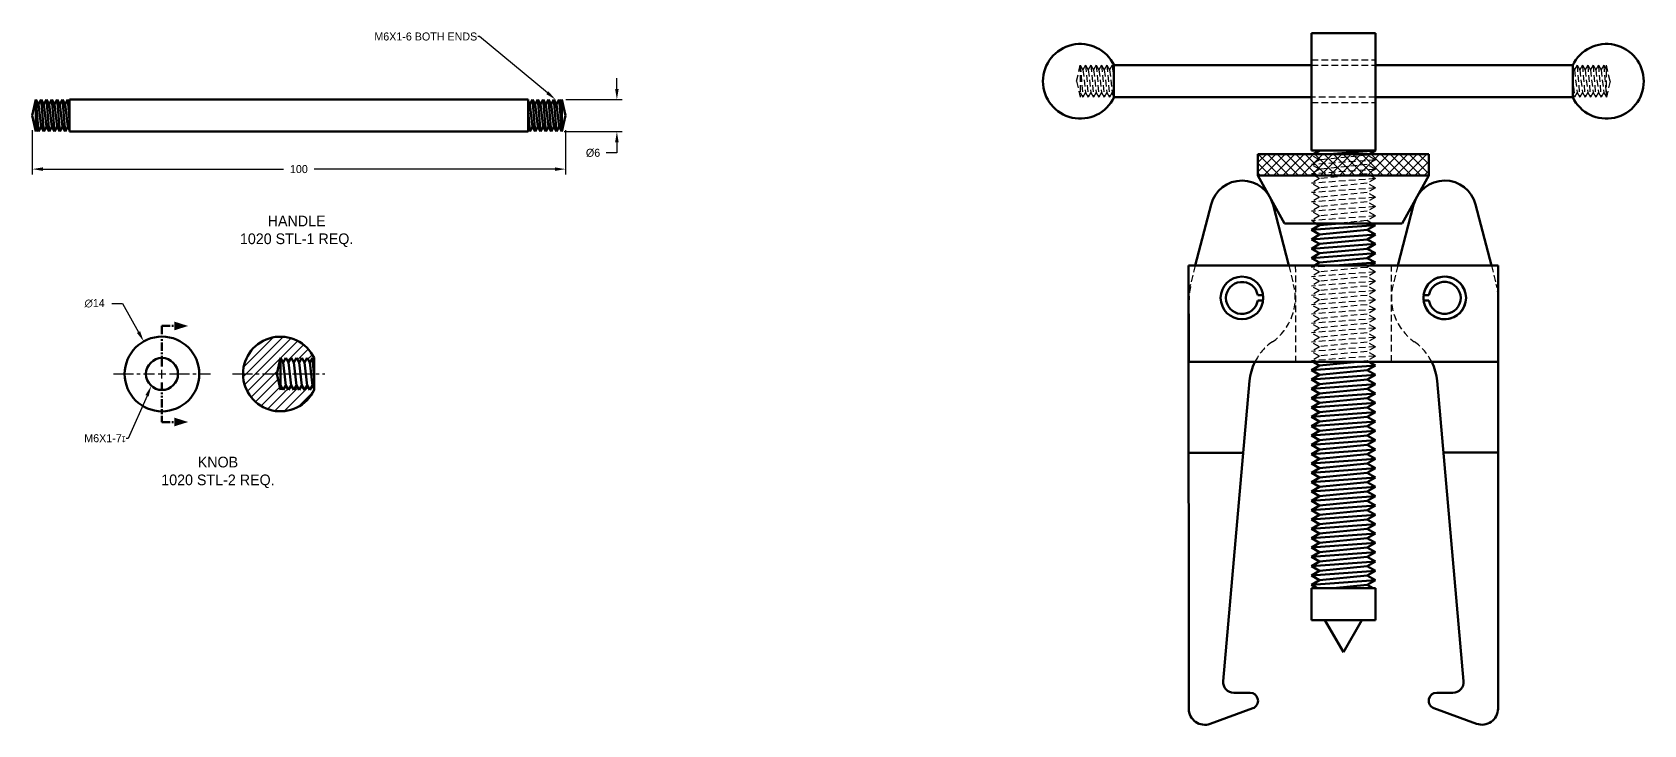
# Model space of a CAD drawing. Header units: millimetres. Extents: x 205 to 741, y -129 to 241.
# Drawn here: x 438.6 to 740.8, y -99.8 to 30 of the extents above; entities that cross this region are included whole.
import ezdxf
from ezdxf import colors
from ezdxf.entities.mleader import LeaderData, LeaderLine
from ezdxf.math import Vec2, Vec3

# ---------------------------------------------------------------- set-up
doc = ezdxf.new("R2010")
doc.units = ezdxf.units.MM
doc.header["$LTSCALE"] = 5
doc.header["$MEASUREMENT"] = 0
doc.header["$PDMODE"] = 35
doc.header["$PDSIZE"] = 0.125
for name, pattern in [('CENTER2', [1.125, 0.75, -0.125, 0.125, -0.125]), ('HIDDEN', [0.375, 0.25, -0.125]), ('HIDDEN2', [0.1875, 0.125, -0.0625]), ('PHANTOM', [2.5, 1.25, -0.25, 0.25, -0.25, 0.25, -0.25])]:
    doc.linetypes.add(name, pattern=pattern)
for name, color, linetype, lineweight in [('CEN', 1, 'CENTER2', 30), ('CONSTRUCTION', 254, 'HIDDEN2', 5), ('CUTTING PLANE', 8, 'PHANTOM', 50), ('DIM', 1, 'Continuous', 30), ('HATCH', 4, 'Continuous', 30), ('OBJ', 5, 'Continuous', 50), ('TEXT', 250, 'Continuous', 30)]:
    doc.layers.add(name, color=color, linetype=linetype, lineweight=lineweight)
doc.layers.add('HID', color=7, linetype='HIDDEN', lineweight=30, true_color=0x00d1d1)
doc.styles.add('Roman', font='stylu.ttf')
doc.dimstyles.get("Standard").update_dxf_attribs({"dimtxt": 1.5, "dimasz": 2, "dimexe": 1, "dimexo": 0.75, "dimgap": 1, "dimtad": 0, "dimtih": 1, "dimtoh": 1, "dimdec": 0, "dimzin": 4, "dimdsep": 46, "dimtxsty": 'Roman', "dimcen": 0, "dimadec": 0, "dimazin": 0, "dimtfac": 1, "dimtdec": 0, "dimtofl": 0, "dimtmove": 0, "dimatfit": 3, "dimfxl": 1, "dimtolj": 1, "dimtzin": 0, "dimarcsym": 0})

# ---------------------------------------------------------------- blocks, each defined once
blk = doc.blocks.new('*D68')
at = {"layer": 'DEFPOINTS', "color": 0, "transparency": 16777216}
for p in [(438.65, 12.36), (538.65, 12.36), (538.65, 4.33)]:
    blk.add_point(p, dxfattribs=at)
at = {"layer": 'DIM', "color": 0, "lineweight": -2, "transparency": 16777216}
for p, q in [((438.65, 11.61), (438.65, 3.33)), ((538.65, 11.61), (538.65, 3.33)), ((440.65, 4.33), (485.79, 4.33)), ((536.65, 4.33), (491.51, 4.33))]:
    blk.add_line(p, q, dxfattribs=at)
at = {"layer": 'DIM', "color": 0, "transparency": 16777216}
for points in [[(440.65, 4.66), (440.65, 4), (438.65, 4.33)], [(536.65, 4.66), (536.65, 4), (538.65, 4.33)]]:
    blk.add_solid(points, dxfattribs=at)
at = {"layer": 'DIM', "color": 0, "transparency": 16777216, "insert": (488.65, 4.33), "char_height": 1.5, "attachment_point": 5, "style": 'Roman'}
blk.add_mtext('\\A1;100', dxfattribs=at)
blk = doc.blocks.new('*D69')
at = {"layer": 'DEFPOINTS', "color": 0, "transparency": 16777216}
for p in [(537.97, 17.36), (537.65, 11.36), (548.27, 11.36)]:
    blk.add_point(p, dxfattribs=at)
at = {"layer": 'DIM', "color": 0, "lineweight": -2, "transparency": 16777216}
for p, q in [((548.27, 19.36), (548.27, 21.36)), ((538.72, 17.36), (549.27, 17.36)), ((538.4, 11.36), (549.27, 11.36)), ((548.27, 9.36), (548.27, 7.36)), ((548.27, 7.36), (546.27, 7.36))]:
    blk.add_line(p, q, dxfattribs=at)
at = {"layer": 'DIM', "color": 0, "transparency": 16777216}
for points in [[(547.93, 19.36), (548.6, 19.36), (548.27, 17.36)], [(547.93, 9.36), (548.6, 9.36), (548.27, 11.36)]]:
    blk.add_solid(points, dxfattribs=at)
at = {"layer": 'DIM', "color": 0, "transparency": 16777216, "insert": (543.8, 7.36), "char_height": 1.5, "attachment_point": 5, "style": 'Roman'}
blk.add_mtext('\\A1;%%C6', dxfattribs=at)
blk = doc.blocks.new('*U70')
at = {"layer": 'CEN', "color": 0, "linetype": 'CENTER2', "transparency": 16777216}
for p, q in [((-9.12, 0), (-1.4, 0)), ((0, 0.7), (0, 0.8)), ((1.4, 0), (9.12, 0)), ((0, -0.82), (0, -0.7))]:
    blk.add_line(p, q, dxfattribs=at)
at = {"layer": 'CEN', "color": 0, "linetype": 'Continuous', "transparency": 16777216}
for p, q in [((-0.7, 0), (0.7, 0)), ((0, -0.7), (0, 0.7))]:
    blk.add_line(p, q, dxfattribs=at)
blk = doc.blocks.new('*D71')
at = {"layer": 'DEFPOINTS', "color": 0, "transparency": 16777216}
for p in [(459.56, -27.96), (466.4, -40.18)]:
    blk.add_point(p, dxfattribs=at)
at = {"layer": 'DIM', "color": 0, "lineweight": -2, "transparency": 16777216}
for p, q in [((453.57, -20.83), (455.57, -20.83)), ((455.57, -20.83), (458.58, -26.22))]:
    blk.add_line(p, q, dxfattribs=at)
at = {"layer": 'DIM', "color": 0, "transparency": 16777216}
blk.add_solid([(458.87, -26.05), (458.29, -26.38), (459.56, -27.96)], dxfattribs=at)
at = {"layer": 'DIM', "color": 0, "transparency": 16777216, "insert": (450.35, -20.83), "char_height": 1.5, "attachment_point": 5, "style": 'Roman'}
blk.add_mtext('\\A1;∅14', dxfattribs=at)

msp = doc.modelspace()

# ---------------------------------------------------------------- hatches: boundary and pattern name
at = {"layer": 'CUTTING PLANE'}
h = msp.add_hatch(color=256, dxfattribs=at)
h.dxf.hatch_style = 1
h.paths.add_polyline_path([(467.88, -25.07), (465.3, -24.25), (465.3, -25.88)])
h = msp.add_hatch(color=256, dxfattribs=at)
h.dxf.hatch_style = 1
h.paths.add_polyline_path([(467.88, -43.07), (465.3, -42.25), (465.3, -43.88)])
at = {"layer": 'HATCH'}
h = msp.add_hatch(dxfattribs=at)
h.set_pattern_fill('ANSI37', color=256, scale=10)
h.set_pattern_definition([(45, (208.77, 49.6938), (-0.8838835, 0.8838835), []), (135, (208.77, 49.6938), (-0.8838835, -0.8838835), [])])
h.paths.add_polyline_path([(668.47, 7.16), (668.47, 3.16), (700.47, 3.16), (700.47, 7.16)])
h = msp.add_hatch(dxfattribs=at)
h.set_pattern_fill('ANSI31', color=256, scale=10)
h.set_pattern_definition([(45, (121.4389, -21.8738), (-0.8838835, 0.8838835), [])])
h.paths.add_polyline_path([(485.17, -31.07), (485.19, -31.07), (485.69, -31.93), (486.19, -31.07), (486.69, -31.93), (487.19, -31.07), (487.69, -31.93), (488.19, -31.07), (488.69, -31.93), (489.19, -31.07), (489.69, -31.93), (490.19, -31.07), (490.69, -31.93), (491.19, -31.07), (491.49, -31.6), (491.49, -31.07, 4.441518), (491.49, -37.07), (491.49, -36.73), (491.19, -36.2), (490.69, -37.07), (490.19, -36.2), (489.69, -37.07), (489.19, -36.2), (488.69, -37.07), (488.19, -36.2), (487.69, -37.07), (487.19, -36.2), (486.69, -37.07), (486.19, -36.2), (485.69, -37.07), (485.17, -36.17), (485.17, -37.07), (484.49, -34.07)])

# ---------------------------------------------------------------- linework, layer by layer
at = {"layer": 'CEN'}
msp.add_line((476.17, -34.07, 60), (493.49, -34.07, 60), dxfattribs=at)
at = {"layer": 'CONSTRUCTION'}
for p, q in [((678.47, 6.92, 60), (678.47, 6.92, 60)), ((690.47, 2.55, 60), (688.96, 3.42, 60)), ((679.35, -5.84, 60), (678.47, -5.33, 60)), ((688.96, -5.33, 60), (683.77, -5.84, 60)), ((689.84, -5.84, 60), (688.96, -5.33, 60)), ((679.03, -13.76, 60), (678.47, -14.08, 60))]:
    msp.add_line(p, q, dxfattribs=at)
at = {"layer": 'CUTTING PLANE', "ltscale": 0.25}
for p, q in [((462.98, -25.07, 60), (462.98, -32.68, 60)), ((462.98, -25.07, 60), (465.3, -25.07, 60)), ((462.98, -35.65, 60), (462.98, -43.07, 60)), ((462.98, -43.07, 60), (465.3, -43.07, 60))]:
    msp.add_line(p, q, dxfattribs=at)
at = {"layer": 'HID'}
for p, q in [((678.47, 24.8, 60), (690.47, 24.8, 60)), ((634.47, 20.8, 60), (635.15, 23.8, 60)), ((635.15, 23.8, 60), (635.15, 17.8, 60)), ((635.15, 23.8, 60), (635.65, 22.94, 60)), ((635.15, 23.8, 60), (635.65, 17.8, 60)), ((636.15, 23.8, 60), (635.65, 22.94, 60)), ((635.65, 22.94, 60), (636.15, 18.67, 60)), ((636.15, 23.8, 60), (636.65, 22.94, 60)), ((636.15, 23.8, 60), (636.65, 17.8, 60)), ((637.15, 23.8, 60), (636.65, 22.94, 60)), ((636.65, 22.94, 60), (637.15, 18.67, 60)), ((637.15, 23.8, 60), (637.65, 22.94, 60)), ((637.15, 23.8, 60), (637.65, 17.8, 60)), ((638.15, 23.8, 60), (637.65, 22.94, 60)), ((637.65, 22.94, 60), (638.15, 18.67, 60)), ((638.15, 23.8, 60), (638.65, 22.94, 60)), ((638.15, 23.8, 60), (638.65, 17.8, 60)), ((639.15, 23.8, 60), (638.65, 22.94, 60)), ((638.65, 22.94, 60), (639.15, 18.67, 60)), ((639.15, 23.8, 60), (639.65, 22.94, 60)), ((639.15, 23.8, 60), (639.65, 17.8, 60)), ((640.15, 23.8, 60), (639.65, 22.94, 60)), ((639.65, 22.94, 60), (640.15, 18.67, 60)), ((640.15, 23.8, 60), (640.65, 22.94, 60)), ((640.15, 23.8, 60), (640.65, 17.8, 60)), ((641.15, 23.8, 60), (640.65, 22.94, 60)), ((640.65, 22.94, 60), (641.15, 18.67, 60)), ((641.15, 23.8, 60), (641.47, 23.24, 60)), ((641.15, 23.8, 60), (641.47, 19.91, 60)), ((678.47, 23.8, 60), (690.47, 23.8, 60)), ((727.47, 23.5, 60), (727.8, 22.94, 60)), ((727.47, 21.7, 60), (727.8, 17.8, 60)), ((728.3, 23.8, 60), (727.8, 22.94, 60)), ((727.8, 22.94, 60), (728.3, 18.67, 60)), ((728.3, 23.8, 60), (728.8, 22.94, 60)), ((728.3, 23.8, 60), (728.8, 17.8, 60)), ((729.3, 23.8, 60), (728.8, 22.94, 60)), ((728.8, 22.94, 60), (729.3, 18.67, 60)), ((729.3, 23.8, 60), (729.8, 22.94, 60)), ((729.3, 23.8, 60), (729.8, 17.8, 60)), ((730.3, 23.8, 60), (729.8, 22.94, 60)), ((729.8, 22.94, 60), (730.3, 18.67, 60)), ((730.3, 23.8, 60), (730.8, 22.94, 60)), ((730.3, 23.8, 60), (730.8, 17.8, 60)), ((731.3, 23.8, 60), (730.8, 22.94, 60)), ((730.8, 22.94, 60), (731.3, 18.67, 60)), ((731.3, 23.8, 60), (731.8, 22.94, 60)), ((731.3, 23.8, 60), (731.8, 17.8, 60)), ((732.3, 23.8, 60), (731.8, 22.94, 60)), ((731.8, 22.94, 60), (732.3, 18.67, 60)), ((732.3, 23.8, 60), (732.8, 22.94, 60)), ((732.3, 23.8, 60), (732.8, 17.8, 60)), ((733.3, 23.8, 60), (732.8, 22.94, 60)), ((732.8, 22.94, 60), (733.3, 18.67, 60)), ((733.3, 23.8, 60), (733.8, 22.94, 60)), ((733.3, 23.8, 60), (733.8, 17.8, 60)), ((734.47, 20.8, 60), (733.8, 23.8, 60)), ((733.8, 17.8, 60), (733.8, 23.8, 60)), ((634.47, 20.8, 60), (635.15, 17.8, 60)), ((635.15, 18.67, 60), (635.65, 17.8, 60)), ((636.15, 18.67, 60), (635.65, 17.8, 60)), ((636.15, 18.67, 60), (636.65, 17.8, 60)), ((637.15, 18.67, 60), (636.65, 17.8, 60)), ((637.15, 18.67, 60), (637.65, 17.8, 60)), ((638.15, 18.67, 60), (637.65, 17.8, 60)), ((638.15, 18.67, 60), (638.65, 17.8, 60)), ((639.15, 18.67, 60), (638.65, 17.8, 60)), ((639.15, 18.67, 60), (639.65, 17.8, 60)), ((640.15, 18.67, 60), (639.65, 17.8, 60)), ((640.15, 18.67, 60), (640.65, 17.8, 60)), ((641.15, 18.67, 60), (640.65, 17.8, 60)), ((727.47, 18.36, 60), (727.8, 17.8, 60)), ((728.3, 18.67, 60), (727.8, 17.8, 60)), ((728.3, 18.67, 60), (728.8, 17.8, 60)), ((729.3, 18.67, 60), (728.8, 17.8, 60)), ((729.3, 18.67, 60), (729.8, 17.8, 60)), ((730.3, 18.67, 60), (729.8, 17.8, 60)), ((730.3, 18.67, 60), (730.8, 17.8, 60)), ((731.3, 18.67, 60), (730.8, 17.8, 60)), ((731.3, 18.67, 60), (731.8, 17.8, 60)), ((732.3, 18.67, 60), (731.8, 17.8, 60)), ((732.3, 18.67, 60), (732.8, 17.8, 60)), ((733.3, 18.67, 60), (732.8, 17.8, 60)), ((733.3, 18.67, 60), (733.8, 17.8, 60)), ((734.47, 20.8, 60), (733.8, 17.8, 60)), ((690.47, 17.8, 60), (678.47, 17.8, 60)), ((678.47, 16.8, 60), (690.47, 16.8, 60)), ((679.99, 7.8, 60), (678.47, 6.92, 60)), ((678.9, 7.16, 60), (678.47, 6.92, 60)), ((681.81, 7.16, 60), (678.47, 6.92, 60)), ((681.81, 7.16, 60), (678.47, 6.92, 60)), ((679.99, 6.05, 60), (678.47, 6.92, 60)), ((679.99, 6.05, 60), (678.47, 6.92, 60)), ((679.99, 6.05, 60), (678.47, 5.17, 60)), ((690.47, 6.05, 60), (678.47, 5.17, 60)), ((679.99, 6.05, 60), (678.47, 5.17, 60)), ((690.47, 6.05, 60), (678.47, 5.17, 60)), ((688.96, 6.92, 60), (679.99, 6.05, 60)), ((688.96, 6.92, 60), (679.99, 6.05, 60)), ((684.51, 6.98, 60), (684.51, 6.98, 60)), ((690.47, 6.05, 60), (688.96, 6.92, 60)), ((690.47, 6.05, 60), (688.96, 6.92, 60)), ((690.47, 6.05, 60), (688.96, 5.17, 60)), ((690.47, 6.05, 60), (688.96, 5.17, 60)), ((679.99, 4.3, 60), (678.47, 5.17, 60)), ((679.99, 4.3, 60), (678.47, 5.17, 60)), ((679.99, 4.3, 60), (678.47, 3.42, 60)), ((690.47, 4.3, 60), (678.47, 3.42, 60)), ((679.99, 4.3, 60), (678.47, 3.42, 60)), ((690.47, 4.3, 60), (678.47, 3.42, 60)), ((679.99, 2.55, 60), (678.47, 3.42, 60)), ((679.99, 2.55, 60), (678.47, 3.42, 60)), ((688.96, 5.17, 60), (679.99, 4.3, 60)), ((688.96, 5.17, 60), (679.99, 4.3, 60)), ((688.96, 3.42, 60), (679.99, 2.55, 60)), ((688.96, 3.42, 60), (679.99, 2.55, 60)), ((690.47, 4.3, 60), (688.96, 5.17, 60)), ((690.47, 4.3, 60), (688.96, 5.17, 60)), ((690.47, 4.3, 60), (688.96, 3.42, 60)), ((690.47, 4.3, 60), (688.96, 3.42, 60)), ((690.47, 2.55, 60), (688.96, 3.42, 60)), ((679.99, 2.55, 60), (678.47, 1.67, 60)), ((690.47, 2.55, 60), (678.47, 1.67, 60)), ((679.99, 2.55, 60), (678.47, 1.67, 60)), ((690.47, 2.55, 60), (678.47, 1.67, 60)), ((679.99, 0.8, 60), (678.47, 1.67, 60)), ((679.99, 0.8, 60), (678.47, 1.67, 60)), ((679.99, 0.8, 60), (678.47, -0.08, 60)), ((690.47, 0.8, 60), (678.47, -0.08, 60)), ((679.99, 0.8, 60), (678.47, -0.08, 60)), ((690.47, 0.8, 60), (678.47, -0.08, 60)), ((688.96, 1.67, 60), (679.99, 0.8, 60)), ((688.96, 1.67, 60), (679.99, 0.8, 60)), ((690.47, 2.55, 60), (688.96, 1.67, 60)), ((690.47, 2.55, 60), (688.96, 1.67, 60)), ((690.47, 0.8, 60), (688.96, 1.67, 60)), ((690.47, 0.8, 60), (688.96, 1.67, 60)), ((690.47, 0.8, 60), (688.96, -0.08, 60)), ((690.47, 0.8, 60), (688.96, -0.08, 60)), ((679.99, -0.95, 60), (678.47, -0.08, 60)), ((679.99, -0.95, 60), (678.47, -0.08, 60)), ((679.99, -0.95, 60), (678.47, -1.83, 60)), ((690.47, -0.95, 60), (678.47, -1.83, 60)), ((679.99, -0.95, 60), (678.47, -1.83, 60)), ((690.47, -0.95, 60), (678.47, -1.83, 60)), ((679.99, -2.7, 60), (678.47, -1.83, 60)), ((679.99, -2.7, 60), (678.47, -1.83, 60)), ((679.99, -2.7, 60), (678.47, -3.58, 60)), ((690.47, -2.7, 60), (678.47, -3.58, 60)), ((679.99, -2.7, 60), (678.47, -3.58, 60)), ((690.47, -2.7, 60), (678.47, -3.58, 60)), ((688.96, -0.08, 60), (679.99, -0.95, 60)), ((688.96, -0.08, 60), (679.99, -0.95, 60)), ((688.96, -1.83, 60), (679.99, -2.7, 60)), ((688.96, -1.83, 60), (679.99, -2.7, 60)), ((690.47, -0.95, 60), (688.96, -0.08, 60)), ((690.47, -0.95, 60), (688.96, -0.08, 60)), ((690.47, -0.95, 60), (688.96, -1.83, 60)), ((690.47, -0.95, 60), (688.96, -1.83, 60)), ((690.47, -2.7, 60), (688.96, -1.83, 60)), ((690.47, -2.7, 60), (688.96, -1.83, 60)), ((690.47, -2.7, 60), (688.96, -3.58, 60)), ((690.47, -2.7, 60), (688.96, -3.58, 60)), ((679.99, -4.45, 60), (678.47, -3.58, 60)), ((679.99, -4.45, 60), (678.47, -3.58, 60)), ((679.99, -4.45, 60), (678.47, -5.33, 60)), ((690.47, -4.45, 60), (678.47, -5.33, 60)), ((679.99, -4.45, 60), (678.47, -5.33, 60)), ((690.47, -4.45, 60), (678.47, -5.33, 60)), ((679.35, -5.84, 60), (678.47, -5.33, 60)), ((688.96, -3.58, 60), (679.99, -4.45, 60)), ((688.96, -3.58, 60), (679.99, -4.45, 60)), ((688.96, -5.33, 60), (683.77, -5.84, 60)), ((690.47, -4.45, 60), (688.96, -3.58, 60)), ((690.47, -4.45, 60), (688.96, -3.58, 60)), ((690.47, -4.45, 60), (688.96, -5.33, 60)), ((690.47, -4.45, 60), (688.96, -5.33, 60)), ((689.84, -5.84, 60), (688.96, -5.33, 60)), ((656.71, -13.76, 60), (655.79, -17.32, 60)), ((674.24, -13.76, 60), (675.16, -17.31, 60)), ((679.03, -13.76, 60), (678.47, -14.08, 60)), ((682.89, -13.76, 60), (678.47, -14.08, 60)), ((679.99, -14.95, 60), (678.47, -14.08, 60)), ((679.99, -14.95, 60), (678.47, -14.08, 60)), ((679.99, -14.95, 60), (678.47, -15.83, 60)), ((690.47, -14.95, 60), (678.47, -15.83, 60)), ((679.99, -14.95, 60), (678.47, -15.83, 60)), ((690.47, -14.95, 60), (678.47, -15.83, 60)), ((688.96, -14.08, 60), (679.99, -14.95, 60)), ((688.96, -14.08, 60), (679.99, -14.95, 60)), ((689.52, -13.76, 60), (688.96, -14.08, 60)), ((690.47, -14.95, 60), (688.96, -14.08, 60)), ((690.47, -14.95, 60), (688.96, -14.08, 60)), ((690.47, -14.95, 60), (688.96, -15.83, 60)), ((690.47, -14.95, 60), (688.96, -15.83, 60)), ((694.71, -13.76, 60), (693.79, -17.31, 60)), ((712.24, -13.76, 60), (713.16, -17.31, 60)), ((679.99, -16.7, 60), (678.47, -15.83, 60)), ((679.99, -16.7, 60), (678.47, -15.83, 60)), ((679.99, -16.7, 60), (678.47, -17.58, 60)), ((690.47, -16.7, 60), (678.47, -17.58, 60)), ((679.99, -16.7, 60), (678.47, -17.58, 60)), ((690.47, -16.7, 60), (678.47, -17.58, 60)), ((679.99, -18.45, 60), (678.47, -17.58, 60)), ((679.99, -18.45, 60), (678.47, -17.58, 60)), ((688.96, -15.83, 60), (679.99, -16.7, 60)), ((688.96, -15.83, 60), (679.99, -16.7, 60)), ((688.96, -17.58, 60), (679.99, -18.45, 60)), ((688.96, -17.58, 60), (679.99, -18.45, 60)), ((690.47, -16.7, 60), (688.96, -15.83, 60)), ((690.47, -16.7, 60), (688.96, -15.83, 60)), ((690.47, -16.7, 60), (688.96, -17.58, 60)), ((690.47, -16.7, 60), (688.96, -17.58, 60)), ((690.47, -18.45, 60), (688.96, -17.58, 60)), ((690.47, -18.45, 60), (688.96, -17.58, 60)), ((679.99, -18.45, 60), (678.47, -19.33, 60)), ((690.47, -18.45, 60), (678.47, -19.33, 60)), ((679.99, -18.45, 60), (678.47, -19.33, 60)), ((690.47, -18.45, 60), (678.47, -19.33, 60)), ((679.99, -20.2, 60), (678.47, -19.33, 60)), ((679.99, -20.2, 60), (678.47, -19.33, 60)), ((679.99, -20.2, 60), (678.47, -21.08, 60)), ((690.47, -20.2, 60), (678.47, -21.08, 60)), ((679.99, -20.2, 60), (678.47, -21.08, 60)), ((690.47, -20.2, 60), (678.47, -21.08, 60)), ((679.99, -21.95, 60), (678.47, -21.08, 60)), ((679.99, -21.95, 60), (678.47, -21.08, 60)), ((688.96, -19.33, 60), (679.99, -20.2, 60)), ((688.96, -19.33, 60), (679.99, -20.2, 60)), ((688.96, -21.08, 60), (679.99, -21.95, 60)), ((688.96, -21.08, 60), (679.99, -21.95, 60)), ((690.47, -18.45, 60), (688.96, -19.33, 60)), ((690.47, -18.45, 60), (688.96, -19.33, 60)), ((690.47, -20.2, 60), (688.96, -19.33, 60)), ((690.47, -20.2, 60), (688.96, -19.33, 60)), ((690.47, -20.2, 60), (688.96, -21.08, 60)), ((690.47, -20.2, 60), (688.96, -21.08, 60)), ((690.47, -21.95, 60), (688.96, -21.08, 60)), ((690.47, -21.95, 60), (688.96, -21.08, 60)), ((699.48, -20.02, 60), (699.48, -19.61, 60)), ((679.99, -21.95, 60), (678.47, -22.83, 60)), ((690.47, -21.95, 60), (678.47, -22.83, 60)), ((679.99, -21.95, 60), (678.47, -22.83, 60)), ((690.47, -21.95, 60), (678.47, -22.83, 60)), ((679.99, -23.7, 60), (678.47, -22.83, 60)), ((679.99, -23.7, 60), (678.47, -22.83, 60)), ((679.99, -23.7, 60), (678.47, -24.58, 60)), ((690.47, -23.7, 60), (678.47, -24.58, 60)), ((679.99, -23.7, 60), (678.47, -24.58, 60)), ((690.47, -23.7, 60), (678.47, -24.58, 60)), ((688.96, -22.83, 60), (679.99, -23.7, 60)), ((688.96, -22.83, 60), (679.99, -23.7, 60)), ((690.47, -21.95, 60), (688.96, -22.83, 60)), ((690.47, -21.95, 60), (688.96, -22.83, 60)), ((690.47, -23.7, 60), (688.96, -22.83, 60)), ((690.47, -23.7, 60), (688.96, -22.83, 60)), ((690.47, -23.7, 60), (688.96, -24.58, 60)), ((690.47, -23.7, 60), (688.96, -24.58, 60)), ((679.99, -25.45, 60), (678.47, -24.58, 60)), ((679.99, -25.45, 60), (678.47, -24.58, 60)), ((679.99, -25.45, 60), (678.47, -26.33, 60)), ((690.47, -25.45, 60), (678.47, -26.33, 60)), ((679.99, -25.45, 60), (678.47, -26.33, 60)), ((690.47, -25.45, 60), (678.47, -26.33, 60)), ((679.99, -27.2, 60), (678.47, -26.33, 60)), ((679.99, -27.2, 60), (678.47, -26.33, 60)), ((688.96, -24.58, 60), (679.99, -25.45, 60)), ((688.96, -24.58, 60), (679.99, -25.45, 60)), ((688.96, -26.33, 60), (679.99, -27.2, 60)), ((688.96, -26.33, 60), (679.99, -27.2, 60)), ((690.47, -25.45, 60), (688.96, -24.58, 60)), ((690.47, -25.45, 60), (688.96, -24.58, 60)), ((690.47, -25.45, 60), (688.96, -26.33, 60)), ((690.47, -25.45, 60), (688.96, -26.33, 60)), ((690.47, -27.2, 60), (688.96, -26.33, 60)), ((690.47, -27.2, 60), (688.96, -26.33, 60)), ((679.99, -27.2, 60), (678.47, -28.08, 60)), ((690.47, -27.2, 60), (678.47, -28.08, 60)), ((679.99, -27.2, 60), (678.47, -28.08, 60)), ((690.47, -27.2, 60), (678.47, -28.08, 60)), ((679.99, -28.95, 60), (678.47, -28.08, 60)), ((679.99, -28.95, 60), (678.47, -28.08, 60)), ((679.99, -28.95, 60), (678.47, -29.83, 60)), ((690.47, -28.95, 60), (678.47, -29.83, 60)), ((679.99, -28.95, 60), (678.47, -29.83, 60)), ((690.47, -28.95, 60), (678.47, -29.83, 60)), ((679.99, -30.7, 60), (678.47, -29.83, 60)), ((688.96, -28.08, 60), (679.99, -28.95, 60)), ((688.96, -28.08, 60), (679.99, -28.95, 60)), ((688.96, -29.83, 60), (679.99, -30.7, 60)), ((690.47, -27.2, 60), (688.96, -28.08, 60)), ((690.47, -27.2, 60), (688.96, -28.08, 60)), ((690.47, -28.95, 60), (688.96, -28.08, 60)), ((690.47, -28.95, 60), (688.96, -28.08, 60)), ((690.47, -28.95, 60), (688.96, -29.83, 60)), ((690.47, -28.95, 60), (688.96, -29.83, 60)), ((690.47, -30.7, 60), (688.96, -29.83, 60)), ((679.99, -30.7, 60), (678.47, -31.58, 60)), ((690.47, -30.7, 60), (678.47, -31.58, 60)), ((678.78, -31.76, 60), (678.47, -31.58, 60)), ((688.96, -31.58, 60), (687.13, -31.76, 60)), ((690.47, -30.7, 60), (688.96, -31.58, 60)), ((689.27, -31.76, 60), (688.96, -31.58, 60))]:
    msp.add_line(p, q, dxfattribs=at)
at = {"layer": 'HID', "ltscale": 0.5}
msp.add_line((689.38, 7.16, 60), (688.96, 6.92, 60), dxfattribs=at)
at = {"layer": 'HID', "linetype": 'HIDDEN'}
for p, q in [((675.47, -13.76, 60), (675.48, -32.09, 60)), ((693.47, -31.76, 60), (693.47, -13.76, 60))]:
    msp.add_line(p, q, dxfattribs=at)
at = {"layer": 'HID'}
for centre, start, end in [((665.47, -19.82, 60), 165.5256, 180.0031), ((665.55, -20.04, 60), 166.1901, 180.6676), ((665.47, -19.82, 60), 304.6818, 14.4817), ((703.47, -19.81, 60), 165.5213, 235.3212), ((703.47, -19.81, 60), 0, 14.4775), ((676.85, -36.26, 60), 124.6818, 153.6896), ((692.09, -36.26, 60), 26.3135, 55.3212)]:
    msp.add_arc(centre, 10, start, end, dxfattribs=at)
at = {"layer": 'OBJ'}
for p, q in [((678.47, 29.8, 60), (690.47, 29.8, 60)), ((678.47, 7.8, 60), (678.47, 29.8, 60)), ((684.47, 29.99, 60), (684.47, 29.99, 60)), ((690.47, 29.8, 60), (690.47, 7.8, 60)), ((641.47, 23.8, 60), (641.47, 17.8, 60)), ((641.47, 23.8, 60), (641.47, 17.8, 60)), ((678.47, 23.8, 60), (641.47, 23.8, 60)), ((727.47, 23.8, 60), (690.47, 23.8, 60)), ((727.47, 23.8, 60), (727.47, 17.8, 60)), ((727.47, 23.8, 60), (727.47, 17.8, 60)), ((641.15, 18.67, 60), (641.47, 18.11, 60)), ((438.65, 14.36, 60), (439.33, 17.36, 60)), ((439.33, 17.36, 60), (439.33, 11.36, 60)), ((439.33, 17.36, 60), (439.83, 16.5, 60)), ((439.33, 17.36, 60), (439.83, 11.36, 60)), ((440.33, 17.36, 60), (439.83, 16.5, 60)), ((439.83, 16.5, 60), (440.33, 12.23, 60)), ((440.33, 17.36, 60), (440.83, 16.5, 60)), ((440.33, 17.36, 60), (440.83, 11.36, 60)), ((441.33, 17.36, 60), (440.83, 16.5, 60)), ((440.83, 16.5, 60), (441.33, 12.23, 60)), ((441.33, 17.36, 60), (441.83, 16.5, 60)), ((441.33, 17.36, 60), (441.83, 11.36, 60)), ((442.33, 17.36, 60), (441.83, 16.5, 60)), ((441.83, 16.5, 60), (442.33, 12.23, 60)), ((442.33, 17.36, 60), (442.83, 16.5, 60)), ((442.33, 17.36, 60), (442.83, 11.36, 60)), ((443.33, 17.36, 60), (442.83, 16.5, 60)), ((442.83, 16.5, 60), (443.33, 12.23, 60)), ((443.33, 17.36, 60), (443.83, 16.5, 60)), ((443.33, 17.36, 60), (443.83, 11.36, 60)), ((444.33, 17.36, 60), (443.83, 16.5, 60)), ((443.83, 16.5, 60), (444.33, 12.23, 60)), ((444.33, 17.36, 60), (444.83, 16.5, 60)), ((444.33, 17.36, 60), (444.83, 11.36, 60)), ((445.33, 17.36, 60), (444.83, 16.5, 60)), ((444.83, 16.5, 60), (445.33, 12.23, 60)), ((445.33, 17.36, 60), (445.65, 16.8, 60)), ((445.33, 17.36, 60), (445.65, 13.47, 60)), ((531.65, 17.36, 60), (445.65, 17.36, 60)), ((445.65, 17.36, 60), (445.65, 11.36, 60)), ((531.65, 17.36, 60), (531.65, 11.36, 60)), ((531.65, 17.06, 60), (531.97, 16.5, 60)), ((531.65, 15.26, 60), (531.97, 11.36, 60)), ((532.47, 17.36, 60), (531.97, 16.5, 60)), ((531.97, 16.5, 60), (532.47, 12.23, 60)), ((532.47, 17.36, 60), (532.97, 16.5, 60)), ((532.47, 17.36, 60), (532.97, 11.36, 60)), ((533.47, 17.36, 60), (532.97, 16.5, 60)), ((532.97, 16.5, 60), (533.47, 12.23, 60)), ((533.47, 17.36, 60), (533.97, 16.5, 60)), ((533.47, 17.36, 60), (533.97, 11.36, 60)), ((534.47, 17.36, 60), (533.97, 16.5, 60)), ((533.97, 16.5, 60), (534.47, 12.23, 60)), ((534.47, 17.36, 60), (534.97, 16.5, 60)), ((534.47, 17.36, 60), (534.97, 11.36, 60)), ((535.47, 17.36, 60), (534.97, 16.5, 60)), ((534.97, 16.5, 60), (535.47, 12.23, 60)), ((535.47, 17.36, 60), (535.97, 16.5, 60)), ((535.47, 17.36, 60), (535.97, 11.36, 60)), ((536.47, 17.36, 60), (535.97, 16.5, 60)), ((535.97, 16.5, 60), (536.47, 12.23, 60)), ((536.47, 17.36, 60), (536.97, 16.5, 60)), ((536.47, 17.36, 60), (536.97, 11.36, 60)), ((537.47, 17.36, 60), (536.97, 16.5, 60)), ((536.97, 16.5, 60), (537.47, 12.23, 60)), ((537.47, 17.36, 60), (537.97, 16.5, 60)), ((537.47, 17.36, 60), (537.97, 11.36, 60)), ((538.65, 14.36, 60), (537.97, 17.36, 60)), ((537.97, 11.36, 60), (537.97, 17.36, 60)), ((641.47, 17.8, 60), (678.47, 17.8, 60)), ((690.47, 17.8, 60), (727.47, 17.8, 60)), ((438.65, 14.36, 60), (439.33, 11.36, 60)), ((439.33, 12.23, 60), (439.83, 11.36, 60)), ((440.33, 12.23, 60), (439.83, 11.36, 60)), ((440.33, 12.23, 60), (440.83, 11.36, 60)), ((441.33, 12.23, 60), (440.83, 11.36, 60)), ((441.33, 12.23, 60), (441.83, 11.36, 60)), ((442.33, 12.23, 60), (441.83, 11.36, 60)), ((442.33, 12.23, 60), (442.83, 11.36, 60)), ((443.33, 12.23, 60), (442.83, 11.36, 60)), ((443.33, 12.23, 60), (443.83, 11.36, 60)), ((444.33, 12.23, 60), (443.83, 11.36, 60)), ((444.33, 12.23, 60), (444.83, 11.36, 60)), ((445.33, 12.23, 60), (444.83, 11.36, 60)), ((445.33, 12.23, 60), (445.65, 11.67, 60)), ((532.47, 12.23, 60), (531.97, 11.36, 60)), ((532.47, 12.23, 60), (532.97, 11.36, 60)), ((533.47, 12.23, 60), (532.97, 11.36, 60)), ((533.47, 12.23, 60), (533.97, 11.36, 60)), ((534.47, 12.23, 60), (533.97, 11.36, 60)), ((534.47, 12.23, 60), (534.97, 11.36, 60)), ((535.47, 12.23, 60), (534.97, 11.36, 60)), ((535.47, 12.23, 60), (535.97, 11.36, 60)), ((536.47, 12.23, 60), (535.97, 11.36, 60)), ((536.47, 12.23, 60), (536.97, 11.36, 60)), ((537.47, 12.23, 60), (536.97, 11.36, 60)), ((537.47, 12.23, 60), (537.97, 11.36, 60)), ((538.65, 14.36, 60), (537.97, 11.36, 60)), ((445.65, 11.36, 60), (531.65, 11.36, 60)), ((531.65, 11.92, 60), (531.97, 11.36, 60)), ((668.47, 3.16, 60), (668.47, 7.16, 60)), ((668.47, 7.16, 60), (700.47, 7.16, 60)), ((678.47, 7.8, 60), (690.47, 7.8, 60)), ((678.47, 7.8, 60), (690.47, 7.8, 60)), ((678.47, 6.92, 60), (678.47, 6.92, 60)), ((684.47, 7.16, 60), (684.47, 7.16, 60)), ((690.47, 7.8, 60), (689.38, 7.16, 60)), ((700.47, 7.16, 60), (700.47, 3.16, 60)), ((673.47, -5.84, 60), (668.47, 3.16, 60)), ((668.47, 3.16, 60), (700.47, 3.16, 60)), ((695.47, -5.84, 60), (700.47, 3.16, 60)), ((659.66, -2.32, 60), (656.71, -13.76, 60)), ((671.3, -2.37, 60), (674.24, -13.76, 60)), ((697.65, -2.37, 60), (694.71, -13.76, 60)), ((709.28, -2.31, 60), (712.24, -13.76, 60)), ((673.47, -5.84, 60), (695.47, -5.84, 60)), ((679.99, -6.2, 60), (678.47, -7.08, 60)), ((690.47, -6.2, 60), (678.47, -7.08, 60)), ((679.99, -7.95, 60), (678.47, -7.08, 60)), ((679.99, -7.95, 60), (678.47, -8.83, 60)), ((690.47, -7.95, 60), (678.47, -8.83, 60)), ((679.99, -9.7, 60), (678.47, -8.83, 60)), ((688.96, -7.08, 60), (679.99, -7.95, 60)), ((688.96, -8.83, 60), (679.99, -9.7, 60)), ((690.47, -6.2, 60), (688.96, -7.08, 60)), ((690.47, -7.95, 60), (688.96, -7.08, 60)), ((690.47, -7.95, 60), (688.96, -8.83, 60)), ((690.47, -9.7, 60), (688.96, -8.83, 60)), ((679.99, -9.7, 60), (678.47, -10.58, 60)), ((690.47, -9.7, 60), (678.47, -10.58, 60)), ((679.99, -11.45, 60), (678.47, -10.58, 60)), ((679.99, -11.45, 60), (678.47, -12.33, 60)), ((690.47, -11.45, 60), (678.47, -12.33, 60)), ((688.96, -10.58, 60), (679.99, -11.45, 60)), ((690.47, -9.7, 60), (688.96, -10.58, 60)), ((690.47, -11.45, 60), (688.96, -10.58, 60)), ((690.47, -11.45, 60), (688.96, -12.33, 60)), ((713.47, -13.76, 60), (655.47, -13.76, 60)), ((655.47, -13.76, 60), (655.48, -31.76, 60)), ((679.99, -13.2, 60), (678.47, -12.33, 60)), ((688.96, -12.33, 60), (679.99, -13.2, 60)), ((690.47, -13.2, 60), (688.96, -12.33, 60)), ((713.47, -31.76, 60), (713.47, -13.76, 60)), ((655.47, -19.82, 60), (655.48, -96.82, 60)), ((668.43, -19.32, 60), (669.44, -19.32, 60)), ((668.43, -20.32, 60), (669.44, -20.32, 60)), ((700.52, -19.31, 60), (699.51, -19.31, 60)), ((700.52, -20.31, 60), (699.51, -20.31, 60)), ((713.47, -19.81, 60), (713.47, -96.81, 60)), ((484.49, -34.07, 60), (485.17, -31.07, 60)), ((485.17, -31.07, 60), (485.19, -31.07, 60)), ((485.19, -31.07, 60), (485.69, -31.93, 60)), ((486.19, -31.07, 60), (485.69, -31.93, 60)), ((485.69, -31.93, 60), (486.19, -36.2, 60)), ((486.19, -31.07, 60), (486.69, -31.93, 60)), ((487.19, -31.07, 60), (486.69, -31.93, 60)), ((486.69, -31.93, 60), (487.19, -36.2, 60)), ((487.19, -31.07, 60), (487.69, -31.93, 60)), ((488.19, -31.07, 60), (487.69, -31.93, 60)), ((487.69, -31.93, 60), (488.19, -36.2, 60)), ((488.19, -31.07, 60), (488.69, -31.93, 60)), ((489.19, -31.07, 60), (488.69, -31.93, 60)), ((488.69, -31.93, 60), (489.19, -36.2, 60)), ((489.19, -31.07, 60), (489.69, -31.93, 60)), ((490.19, -31.07, 60), (489.69, -31.93, 60)), ((489.69, -31.93, 60), (490.19, -36.2, 60)), ((490.19, -31.07, 60), (490.69, -31.93, 60)), ((491.19, -31.07, 60), (490.69, -31.93, 60)), ((491.19, -31.07, 60), (491.49, -31.6, 60)), ((491.19, -31.07, 60), (491.49, -34.74, 60)), ((491.49, -31.07, 60), (491.49, -37.07, 60)), ((713.47, -31.76, 60), (655.48, -31.76, 60)), ((679.99, -32.45, 60), (678.47, -33.33, 60)), ((690.47, -32.45, 60), (678.47, -33.33, 60)), ((690.47, -32.45, 60), (688.96, -33.33, 60)), ((484.49, -34.07, 60), (485.17, -37.07, 60)), ((485.17, -36.17, 60), (485.69, -37.07, 60)), ((485.17, -36.17, 60), (485.17, -37.07, 60)), ((486.19, -36.2, 60), (485.69, -37.07, 60)), ((486.19, -36.2, 60), (486.69, -37.07, 60)), ((487.19, -36.2, 60), (486.69, -37.07, 60)), ((487.19, -36.2, 60), (487.69, -37.07, 60)), ((488.19, -36.2, 60), (487.69, -37.07, 60)), ((488.19, -36.2, 60), (488.69, -37.07, 60)), ((489.19, -36.2, 60), (488.69, -37.07, 60)), ((489.19, -36.2, 60), (489.69, -37.07, 60)), ((490.19, -36.2, 60), (489.69, -37.07, 60)), ((490.19, -36.2, 60), (490.69, -37.07, 60)), ((491.19, -36.2, 60), (490.69, -37.07, 60)), ((491.19, -36.2, 60), (491.49, -36.73, 60)), ((661.93, -91.64, 60), (666.89, -35.38, 60)), ((679.99, -34.2, 60), (678.47, -33.33, 60)), ((679.99, -34.2, 60), (678.47, -35.08, 60)), ((690.47, -34.2, 60), (678.47, -35.08, 60)), ((679.99, -35.95, 60), (678.47, -35.08, 60)), ((679.99, -35.95, 60), (678.47, -36.83, 60)), ((690.47, -35.95, 60), (678.47, -36.83, 60)), ((688.96, -33.33, 60), (679.99, -34.2, 60)), ((688.96, -35.08, 60), (679.99, -35.95, 60)), ((690.47, -34.2, 60), (688.96, -33.33, 60)), ((690.47, -34.2, 60), (688.96, -35.08, 60)), ((690.47, -35.95, 60), (688.96, -35.08, 60)), ((690.47, -35.95, 60), (688.96, -36.83, 60)), ((707.02, -91.64, 60), (702.06, -35.38, 60)), ((679.99, -37.7, 60), (678.47, -36.83, 60)), ((679.99, -37.7, 60), (678.47, -38.58, 60)), ((690.47, -37.7, 60), (678.47, -38.58, 60)), ((679.99, -39.45, 60), (678.47, -38.58, 60)), ((688.96, -36.83, 60), (679.99, -37.7, 60)), ((688.96, -38.58, 60), (679.99, -39.45, 60)), ((690.47, -37.7, 60), (688.96, -36.83, 60)), ((690.47, -37.7, 60), (688.96, -38.58, 60)), ((690.47, -39.45, 60), (688.96, -38.58, 60)), ((679.99, -39.45, 60), (678.47, -40.33, 60)), ((690.47, -39.45, 60), (678.47, -40.33, 60)), ((679.99, -41.2, 60), (678.47, -40.33, 60)), ((679.99, -41.2, 60), (678.47, -42.08, 60)), ((690.47, -41.2, 60), (678.47, -42.08, 60)), ((679.99, -42.95, 60), (678.47, -42.08, 60)), ((688.96, -40.33, 60), (679.99, -41.2, 60)), ((688.96, -42.08, 60), (679.99, -42.95, 60)), ((690.47, -39.45, 60), (688.96, -40.33, 60)), ((690.47, -41.2, 60), (688.96, -40.33, 60)), ((690.47, -41.2, 60), (688.96, -42.08, 60)), ((690.47, -42.95, 60), (688.96, -42.08, 60)), ((679.99, -42.95, 60), (678.47, -43.83, 60)), ((690.47, -42.95, 60), (678.47, -43.83, 60)), ((679.99, -44.7, 60), (678.47, -43.83, 60)), ((679.99, -44.7, 60), (678.47, -45.58, 60)), ((690.47, -44.7, 60), (678.47, -45.58, 60)), ((688.96, -43.83, 60), (679.99, -44.7, 60)), ((690.47, -42.95, 60), (688.96, -43.83, 60)), ((690.47, -44.7, 60), (688.96, -43.83, 60)), ((690.47, -44.7, 60), (688.96, -45.58, 60)), ((679.99, -46.45, 60), (678.47, -45.58, 60)), ((679.99, -46.45, 60), (678.47, -47.33, 60)), ((690.47, -46.45, 60), (678.47, -47.33, 60)), ((679.99, -48.2, 60), (678.47, -47.33, 60)), ((679.99, -48.2, 60), (678.47, -49.08, 60)), ((690.47, -48.2, 60), (678.47, -49.08, 60)), ((688.96, -45.58, 60), (679.99, -46.45, 60)), ((688.96, -47.33, 60), (679.99, -48.2, 60)), ((690.47, -46.45, 60), (688.96, -45.58, 60)), ((690.47, -46.45, 60), (688.96, -47.33, 60)), ((690.47, -48.2, 60), (688.96, -47.33, 60)), ((690.47, -48.2, 60), (688.96, -49.08, 60)), ((665.71, -48.82, 60), (655.48, -48.82, 60)), ((679.99, -49.95, 60), (678.47, -49.08, 60)), ((679.99, -49.95, 60), (678.47, -50.83, 60)), ((690.47, -49.95, 60), (678.47, -50.83, 60)), ((679.99, -51.7, 60), (678.47, -50.83, 60)), ((688.96, -49.08, 60), (679.99, -49.95, 60)), ((688.96, -50.83, 60), (679.99, -51.7, 60)), ((690.47, -49.95, 60), (688.96, -49.08, 60)), ((690.47, -49.95, 60), (688.96, -50.83, 60)), ((690.47, -51.7, 60), (688.96, -50.83, 60)), ((703.24, -48.81, 60), (713.47, -48.81, 60)), ((679.99, -51.7, 60), (678.47, -52.58, 60)), ((690.47, -51.7, 60), (678.47, -52.58, 60)), ((679.99, -53.45, 60), (678.47, -52.58, 60)), ((679.99, -53.45, 60), (678.47, -54.33, 60)), ((690.47, -53.45, 60), (678.47, -54.33, 60)), ((679.99, -55.2, 60), (678.47, -54.33, 60)), ((688.96, -52.58, 60), (679.99, -53.45, 60)), ((688.96, -54.33, 60), (679.99, -55.2, 60)), ((690.47, -51.7, 60), (688.96, -52.58, 60)), ((690.47, -53.45, 60), (688.96, -52.58, 60)), ((690.47, -53.45, 60), (688.96, -54.33, 60)), ((690.47, -55.2, 60), (688.96, -54.33, 60)), ((679.99, -55.2, 60), (678.47, -56.08, 60)), ((690.47, -55.2, 60), (678.47, -56.08, 60)), ((679.99, -56.95, 60), (678.47, -56.08, 60)), ((679.99, -56.95, 60), (678.47, -57.83, 60)), ((690.47, -56.95, 60), (678.47, -57.83, 60)), ((688.96, -56.08, 60), (679.99, -56.95, 60)), ((690.47, -55.2, 60), (688.96, -56.08, 60)), ((690.47, -56.95, 60), (688.96, -56.08, 60)), ((690.47, -56.95, 60), (688.96, -57.83, 60)), ((679.99, -58.7, 60), (678.47, -57.83, 60)), ((679.99, -58.7, 60), (678.47, -59.58, 60)), ((690.47, -58.7, 60), (678.47, -59.58, 60)), ((679.99, -60.45, 60), (678.47, -59.58, 60)), ((688.96, -57.83, 60), (679.99, -58.7, 60)), ((688.96, -59.58, 60), (679.99, -60.45, 60)), ((690.47, -58.7, 60), (688.96, -57.83, 60)), ((690.47, -58.7, 60), (688.96, -59.58, 60)), ((690.47, -60.45, 60), (688.96, -59.58, 60)), ((679.99, -60.45, 60), (678.47, -61.33, 60)), ((690.47, -60.45, 60), (678.47, -61.33, 60)), ((679.99, -62.2, 60), (678.47, -61.33, 60)), ((679.99, -62.2, 60), (678.47, -63.08, 60)), ((690.47, -62.2, 60), (678.47, -63.08, 60)), ((679.99, -63.95, 60), (678.47, -63.08, 60)), ((688.96, -61.33, 60), (679.99, -62.2, 60)), ((688.96, -63.08, 60), (679.99, -63.95, 60)), ((690.47, -60.45, 60), (688.96, -61.33, 60)), ((690.47, -62.2, 60), (688.96, -61.33, 60)), ((690.47, -62.2, 60), (688.96, -63.08, 60)), ((690.47, -63.95, 60), (688.96, -63.08, 60)), ((679.99, -63.95, 60), (678.47, -64.83, 60)), ((690.47, -63.95, 60), (678.47, -64.83, 60)), ((679.99, -65.7, 60), (678.47, -64.83, 60)), ((679.99, -65.7, 60), (678.47, -66.58, 60)), ((690.47, -65.7, 60), (678.47, -66.58, 60)), ((688.96, -64.83, 60), (679.99, -65.7, 60)), ((690.47, -63.95, 60), (688.96, -64.83, 60)), ((690.47, -65.7, 60), (688.96, -64.83, 60)), ((690.47, -65.7, 60), (688.96, -66.58, 60)), ((679.99, -67.45, 60), (678.47, -66.58, 60)), ((679.99, -67.45, 60), (678.47, -68.33, 60)), ((690.47, -67.45, 60), (678.47, -68.33, 60)), ((679.99, -69.2, 60), (678.47, -68.33, 60)), ((679.99, -69.2, 60), (678.47, -70.08, 60)), ((690.47, -69.2, 60), (678.47, -70.08, 60)), ((688.96, -66.58, 60), (679.99, -67.45, 60)), ((688.96, -68.33, 60), (679.99, -69.2, 60)), ((690.47, -67.45, 60), (688.96, -66.58, 60)), ((690.47, -67.45, 60), (688.96, -68.33, 60)), ((690.47, -69.2, 60), (688.96, -68.33, 60)), ((690.47, -69.2, 60), (688.96, -70.08, 60)), ((679.99, -70.95, 60), (678.47, -70.08, 60)), ((679.99, -70.95, 60), (678.47, -71.83, 60)), ((690.47, -70.95, 60), (678.47, -71.83, 60)), ((679.99, -72.7, 60), (678.47, -71.83, 60)), ((688.96, -70.08, 60), (679.99, -70.95, 60)), ((688.96, -71.83, 60), (679.99, -72.7, 60)), ((690.47, -70.95, 60), (688.96, -70.08, 60)), ((690.47, -70.95, 60), (688.96, -71.83, 60)), ((690.47, -72.7, 60), (688.96, -71.83, 60)), ((679.99, -72.7, 60), (678.47, -73.58, 60)), ((690.47, -72.7, 60), (678.47, -73.58, 60)), ((679.56, -74.2, 60), (678.47, -73.58, 60)), ((690.47, -74.2, 60), (678.47, -74.2, 60)), ((678.47, -80.2, 60), (678.47, -74.2, 60)), ((688.96, -73.58, 60), (682.55, -74.2, 60)), ((690.47, -72.7, 60), (688.96, -73.58, 60)), ((690.04, -74.2, 60), (688.96, -73.58, 60)), ((690.47, -74.2, 60), (690.47, -80.2, 60)), ((690.47, -80.2, 60), (678.47, -80.2, 60)), ((684.47, -86.2, 60), (681.01, -80.2, 60)), ((684.47, -86.2, 60), (687.94, -80.2, 60)), ((663.93, -93.82, 60), (666.98, -93.82, 60)), ((705.03, -93.81, 60), (701.97, -93.81, 60)), ((667.49, -96.72, 60), (659.51, -99.63, 60)), ((701.46, -96.72, 60), (709.45, -99.63, 60))]:
    msp.add_line(p, q, dxfattribs=at)
at = {"layer": 'OBJ', "ltscale": 0.5}
for p, q in [((678.9, 7.16, 60), (680.04, 7.8, 60)), ((681.81, 7.16, 60), (690.47, 7.8, 60)), ((689.38, 7.16, 60), (690.47, 7.8, 60)), ((679.99, -6.2, 60), (679.35, -5.84, 60)), ((679.99, -6.2, 60), (683.77, -5.84, 60)), ((690.47, -6.2, 60), (689.84, -5.84, 60)), ((679.03, -13.76, 60), (679.99, -13.2, 60)), ((682.89, -13.76, 60), (690.47, -13.2, 60)), ((689.52, -13.76, 60), (690.47, -13.2, 60)), ((485.19, -31.07, 60), (485.17, -36.17, 60)), ((490.69, -31.93, 60), (491.19, -36.2, 60)), ((678.78, -31.76, 60), (679.99, -32.45, 60)), ((679.99, -32.45, 60), (687.13, -31.76, 60)), ((689.27, -31.76, 60), (690.47, -32.45, 60))]:
    msp.add_line(p, q, dxfattribs=at)
at = {"layer": 'OBJ'}
for centre, radius in [((665.47, -19.82, 60), 4), ((703.47, -19.81, 60), 4), ((703.47, -19.81, 60), 4), ((703.47, -19.81, 60), 4), ((462.98, -34.07, 60), 7), ((462.98, -34.07, 60), 3)]:
    msp.add_circle(centre, radius, dxfattribs=at)
for centre, radius, start, end in [((635.15, 20.8, 60), 7, 25.3769, 334.6231), ((733.8, 20.8, 60), 7, 205.3769, 154.6231), ((665.47, -3.82, 60), 6, 13.9007, 165.5256), ((703.47, -3.81, 60), 6, 14.4775, 166.1024), ((665.47, -19.82, 60), 3, 9.5971, 350.409), ((703.47, -19.81, 60), 4, 187.1808, 172.8192), ((703.47, -19.81, 60), 3, 189.5941, 170.4059), ((703.47, -19.81, 60), 10, 0, 0.4621), ((485.17, -34.07, 60), 7, 25.3769, 334.6231), ((676.85, -36.26, 60), 10, 153.6896, 174.9627), ((692.09, -36.26, 60), 10, 5.0404, 26.3135), ((663.93, -91.82, 60), 2, 174.9627, 270.0031), ((705.03, -91.81, 60), 2, 270, 5.0404), ((666.98, -95.32, 60), 1.5, 290.019, 90.0031), ((701.97, -95.31, 60), 1.5, 90, 249.984), ((658.48, -96.82, 60), 3, 180.0031, 290.019), ((710.47, -96.81, 60), 3, 249.984, 0)]:
    msp.add_arc(centre, radius, start, end, dxfattribs=at)

# ---------------------------------------------------------------- block references
at = {"layer": 'CEN', "linetype": 'CENTER2'}
msp.add_blockref('*U70', (462.98, -34.07, 60), dxfattribs=at)

# ---------------------------------------------------------------- texts
at = {"layer": 'TEXT', "ltscale": 1.25, "char_height": 2, "attachment_point": 2, "style": 'Roman'}
for s, insert in [('HANDLE\\P1020 STL-1 REQ.', (488.22, -4.39, 60)), ('KNOB\\P1020 STL-2 REQ.', (473.47, -49.58, 60))]:
    msp.add_mtext_dynamic_manual_height_columns(s, width=31.5287, gutter_width=1, heights=[0], dxfattribs=dict(at, insert=insert))

# ---------------------------------------------------------------- dimensions: what is measured, and where the dimension line sits
at = {"layer": 'DIM'}
dim = msp.add_linear_dim(base=(548.27, 11.36, 60), p1=(537.97, 17.36, 60), p2=(537.65, 11.36, 60), angle=90, text='%%C<>', dimstyle='Standard', dxfattribs=at)
dim.commit()
dim.dimension.update_dxf_attribs({"geometry": '*D69', "text_midpoint": (543.8, 7.36, 60), "dimtype": 160})
dim = msp.add_linear_dim(base=(538.65, 4.33, 60), p1=(438.65, 12.36, 60), p2=(538.65, 12.36, 60), dimstyle='Standard', dxfattribs=at)
dim.commit()
dim.dimension.update_dxf_attribs({"geometry": '*D68', "text_midpoint": (488.65, 4.33, 60)})
dim = msp.add_diameter_dim_2p(p1=(466.4, -40.18, 60), p2=(459.56, -27.96, 60), dimstyle='Standard', dxfattribs=at)
dim.commit()
dim.dimension.update_dxf_attribs({"geometry": '*D71', "text_midpoint": (450.35, -20.83, 60), "dimtype": 163})

# ---------------------------------------------------------------- leaders
ml = msp.add_multileader_mtext('Standard', dxfattribs=at)
ml.set_content('M6X1-6 BOTH ENDS', color=256, style='Roman')
ml.set_leader_properties()
ml.build(insert=Vec2(0, 0))
ml.multileader.update_dxf_attribs({"dogleg_length": 0.36, "arrow_head_size": 2})
ctx = ml.context
ctx.base_point, ctx.char_height, ctx.arrow_head_size, ctx.landing_gap_size, ctx.plane_origin, ctx.plane_y_axis = Vec3(501.12, 29.17, 60), 1.5, 2, 0.09, Vec3(536.47, 17.36, 60), Vec3(0, 1, 0)
ctx.text_align_type = 2
notes = []
notes.append((ctx, [(0, (1, 1, 0), (522.53, 29.17, 60), (-1, 0), 0.36, [(0, [(536.78, 17.36, 60)], 0, [])])]))
ctx.mtext.insert, ctx.mtext.alignment = Vec3(522.08, 29.94, 60), 3
ml = msp.add_multileader_mtext('Standard', dxfattribs=at)
ml.set_content('M6X1-7{\\Fgdt|c0;\\H0.75x;x}', color=256, style='Roman')
ml.set_leader_properties()
ml.build(insert=Vec2(0, 0))
ml.multileader.update_dxf_attribs({"dogleg_length": 0.36, "arrow_head_size": 2})
ctx = ml.context
ctx.base_point, ctx.char_height, ctx.arrow_head_size, ctx.landing_gap_size, ctx.plane_origin, ctx.plane_y_axis = Vec3(446.69, -46.17, 60), 1.5, 2, 0.09, Vec3(460.98, -36.31, 60), Vec3(0, 1, 0)
ctx.text_align_type = 2
notes.append((ctx, [(0, (1, 1, 0), (456.62, -46.17, 60), (-1, 0), 0.36, [(0, [(460.98, -36.31, 60)], 0, [])])]))
ctx.mtext.insert, ctx.mtext.alignment = Vec3(456.17, -45.36, 60), 3
for ctx, leaders in notes:
    for number, flags, end, landing, length, lines in leaders:
        leader = LeaderData()
        leader.index, (leader.has_last_leader_line, leader.has_dogleg_vector, leader.attachment_direction) = number, flags
        leader.last_leader_point, leader.dogleg_vector, leader.dogleg_length = Vec3(end), Vec3(landing), length
        for number, points, colour, breaks in lines:
            line = LeaderLine()
            line.index, line.vertices, line.color, line.breaks = number, Vec3.list(points), colors.encode_raw_color(colour), breaks
            leader.lines.append(line)
        ctx.leaders.append(leader)

doc.saveas('drawing.dxf')
